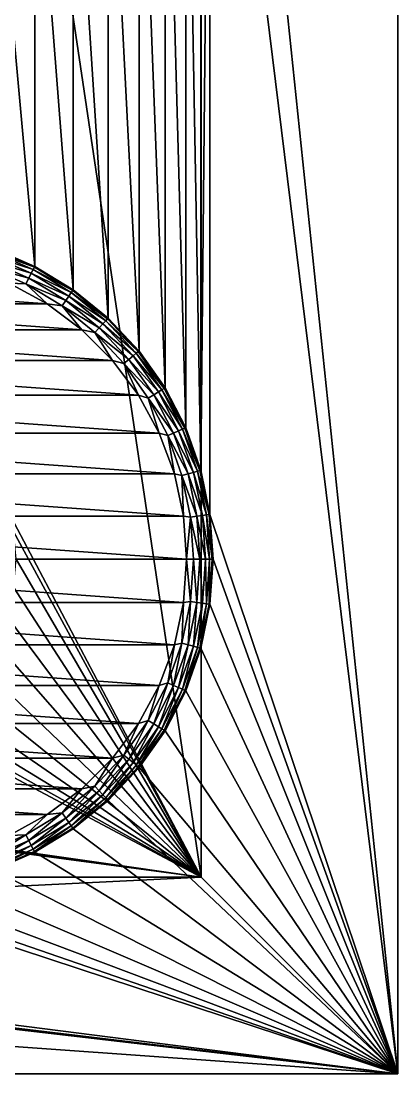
# Model space of a CAD drawing. Extents: x 464 to 15145, y 328 to 7622.
# Drawn here: x 13827 to 15145, y 328 to 4012 of the extents above; entities that cross this region are included whole.
import ezdxf

# ---------------------------------------------------------------- set-up
doc = ezdxf.new("R2010")
doc.units = 0
doc.layers.get('0').update_dxf_attribs({"linetype": 'CONTINUOUS'})

msp = doc.modelspace()

# ---------------------------------------------------------------- linework, layer by layer
at = {"color": 7}
for points in [[(14457.2, 6934.5), (15145.1, 7622.4), (15145.1, 328.1), (14457.2, 6934.5)], [(15145.1, 7622.4, -4432), (14488, 5664.7, -4432), (15145.1, 328.1, -4432), (15145.1, 7622.4, -4432)], [(15145.1, 328.1), (15145.1, 7622.4), (15145.1, 328.1, -4432), (15145.1, 328.1)], [(15145.1, 328.1, -4432), (15145.1, 7622.4), (15145.1, 7622.4, -4432), (15145.1, 328.1, -4432)], [(14457.2, 1016, -3744.1), (13770.5, 5632.3, -3744.1), (14457.2, 6934.5, -3744.1), (14457.2, 1016, -3744.1)], [(14457.2, 6934.5), (14457.2, 1016), (14457.2, 6934.5, -3744.1), (14457.2, 6934.5)], [(14457.2, 6934.5, -3744.1), (14457.2, 1016), (14457.2, 1016, -3744.1), (14457.2, 6934.5, -3744.1)], [(14457.2, 6934.5), (15145.1, 328.1), (14457.2, 1016), (14457.2, 6934.5)], [(14455.9, 5510.5, -4432), (14455.9, 2440, -4432), (14488, 5664.7, -4432), (14455.9, 5510.5, -4432)], [(14488, 5664.7, -4432), (14455.9, 2440, -4432), (14488, 2285.7, -4432), (14488, 5664.7, -4432)], [(14488, 5664.7, -4432), (14488, 2285.7, -4432), (15145.1, 328.1, -4432), (14488, 5664.7, -4432)], [(13770.5, 2318.2, -3744.1), (13770.5, 5632.3, -3744.1), (14457.2, 1016, -3744.1), (13770.5, 2318.2, -3744.1)], [(14403.2, 5362.1, -4432), (14455.9, 2440, -4432), (14455.9, 5510.5, -4432), (14403.2, 5362.1, -4432)], [(14330.7, 5222.2, -4432), (14403.2, 2588.4, -4432), (14403.2, 5362.1, -4432), (14330.7, 5222.2, -4432)], [(14403.2, 5362.1, -4432), (14403.2, 2588.4, -4432), (14455.9, 2440, -4432), (14403.2, 5362.1, -4432)], [(14239.9, 5093.5, -4432), (14330.7, 2728.3, -4432), (14330.7, 5222.2, -4432), (14239.9, 5093.5, -4432)], [(14330.7, 5222.2, -4432), (14330.7, 2728.3, -4432), (14403.2, 2588.4, -4432), (14330.7, 5222.2, -4432)], [(14132.3, 4978.4, -4432), (14239.9, 2857, -4432), (14239.9, 5093.5, -4432), (14132.3, 4978.4, -4432)], [(14239.9, 5093.5, -4432), (14239.9, 2857, -4432), (14330.7, 2728.3, -4432), (14239.9, 5093.5, -4432)], [(14010.1, 4879, -4432), (14132.3, 2972.1, -4432), (14132.3, 4978.4, -4432), (14010.1, 4879, -4432)], [(14132.3, 4978.4, -4432), (14132.3, 2972.1, -4432), (14239.9, 2857, -4432), (14132.3, 4978.4, -4432)], [(13875.6, 4797.1, -4432), (14010.1, 3071.5, -4432), (14010.1, 4879, -4432), (13875.6, 4797.1, -4432)], [(14010.1, 4879, -4432), (14010.1, 3071.5, -4432), (14132.3, 2972.1, -4432), (14010.1, 4879, -4432)], [(13731.1, 4734.4, -4432), (13875.6, 3153.3, -4432), (13875.6, 4797.1, -4432), (13731.1, 4734.4, -4432)], [(13875.6, 4797.1, -4432), (13875.6, 3153.3, -4432), (14010.1, 3071.5, -4432), (13875.6, 4797.1, -4432)], [(13731.1, 4734.4, -4432), (13731.1, 3216.1, -4432), (13875.6, 3153.3, -4432), (13731.1, 4734.4, -4432)], [(13730, 3213.1, -5148.4), (13726.9, 3204.4, -5170.7), (13874.1, 3150.6, -5148.4), (13730, 3213.1, -5148.4)], [(13731.1, 3216.1, -5124.5), (13730, 3213.1, -5148.4), (13875.6, 3153.3, -5124.5), (13731.1, 3216.1, -5124.5)], [(13875.6, 3153.3, -5124.5), (13730, 3213.1, -5148.4), (13874.1, 3150.6, -5148.4), (13875.6, 3153.3, -5124.5)], [(13731.1, 3216.1, -4432), (13731.1, 3216.1, -5124.5), (13875.6, 3153.3, -4432), (13731.1, 3216.1, -4432)], [(13875.6, 3153.3, -4432), (13731.1, 3216.1, -5124.5), (13875.6, 3153.3, -5124.5), (13875.6, 3153.3, -4432)], [(13715.6, 3172.6, -5204.5), (13708.1, 3151.6, -5213.7), (13854.3, 3112.4, -5204.5), (13715.6, 3172.6, -5204.5)], [(13722, 3190.6, -5189.8), (13715.6, 3172.6, -5204.5), (13863.1, 3129.3, -5189.8), (13722, 3190.6, -5189.8)], [(13715.6, 3172.6, -5204.5), (13854.3, 3112.4, -5204.5), (13863.1, 3129.3, -5189.8), (13715.6, 3172.6, -5204.5)], [(13726.9, 3204.4, -5170.7), (13722, 3190.6, -5189.8), (13869.9, 3142.4, -5170.7), (13726.9, 3204.4, -5170.7)], [(13722, 3190.6, -5189.8), (13863.1, 3129.3, -5189.8), (13869.9, 3142.4, -5170.7), (13722, 3190.6, -5189.8)], [(13726.9, 3204.4, -5170.7), (13869.9, 3142.4, -5170.7), (13874.1, 3150.6, -5148.4), (13726.9, 3204.4, -5170.7)], [(13708.1, 3151.6, -5213.7), (13785.7, 3094.5, -5216.8), (13844.1, 3092.6, -5213.7), (13708.1, 3151.6, -5213.7)], [(13708.1, 3151.6, -5213.7), (13844.1, 3092.6, -5213.7), (13854.3, 3112.4, -5204.5), (13708.1, 3151.6, -5213.7)], [(13869.9, 3142.4, -5170.7), (13863.1, 3129.3, -5189.8), (14003, 3061.4, -5170.7), (13869.9, 3142.4, -5170.7)], [(13874.1, 3150.6, -5148.4), (13869.9, 3142.4, -5170.7), (14008.3, 3068.9, -5148.4), (13874.1, 3150.6, -5148.4)], [(13869.9, 3142.4, -5170.7), (14003, 3061.4, -5170.7), (14008.3, 3068.9, -5148.4), (13869.9, 3142.4, -5170.7)], [(13875.6, 3153.3, -5124.5), (13874.1, 3150.6, -5148.4), (14010.1, 3071.5, -5124.5), (13875.6, 3153.3, -5124.5)], [(14010.1, 3071.5, -5124.5), (13874.1, 3150.6, -5148.4), (14008.3, 3068.9, -5148.4), (14010.1, 3071.5, -5124.5)], [(13875.6, 3153.3, -4432), (13875.6, 3153.3, -5124.5), (14010.1, 3071.5, -4432), (13875.6, 3153.3, -4432)], [(14010.1, 3071.5, -4432), (13875.6, 3153.3, -5124.5), (14010.1, 3071.5, -5124.5), (14010.1, 3071.5, -4432)], [(12770.5, 3021.9, -5216.8), (13918.6, 3021.9, -5216.8), (12903.5, 3094.5, -5216.8), (12770.5, 3021.9, -5216.8)], [(12903.5, 3094.5, -5216.8), (13918.6, 3021.9, -5216.8), (13785.7, 3094.5, -5216.8), (12903.5, 3094.5, -5216.8)], [(13785.7, 3094.5, -5216.8), (13918.6, 3021.9, -5216.8), (13844.1, 3092.6, -5213.7), (13785.7, 3094.5, -5216.8)], [(13854.3, 3112.4, -5204.5), (13844.1, 3092.6, -5213.7), (13983.5, 3033.8, -5204.5), (13854.3, 3112.4, -5204.5)], [(13863.1, 3129.3, -5189.8), (13854.3, 3112.4, -5204.5), (13994.5, 3049.4, -5189.8), (13863.1, 3129.3, -5189.8)], [(13854.3, 3112.4, -5204.5), (13983.5, 3033.8, -5204.5), (13994.5, 3049.4, -5189.8), (13854.3, 3112.4, -5204.5)], [(13863.1, 3129.3, -5189.8), (13994.5, 3049.4, -5189.8), (14003, 3061.4, -5170.7), (13863.1, 3129.3, -5189.8)], [(13844.1, 3092.6, -5213.7), (13918.6, 3021.9, -5216.8), (13970.7, 3015.6, -5213.7), (13844.1, 3092.6, -5213.7)], [(13844.1, 3092.6, -5213.7), (13970.7, 3015.6, -5213.7), (13983.5, 3033.8, -5204.5), (13844.1, 3092.6, -5213.7)], [(14003, 3061.4, -5170.7), (13994.5, 3049.4, -5189.8), (14123.9, 2963, -5170.7), (14003, 3061.4, -5170.7)], [(14008.3, 3068.9, -5148.4), (14003, 3061.4, -5170.7), (14130.2, 2969.8, -5148.4), (14008.3, 3068.9, -5148.4)], [(14003, 3061.4, -5170.7), (14123.9, 2963, -5170.7), (14130.2, 2969.8, -5148.4), (14003, 3061.4, -5170.7)], [(14010.1, 3071.5, -5124.5), (14008.3, 3068.9, -5148.4), (14132.3, 2972.1, -5124.5), (14010.1, 3071.5, -5124.5)], [(14132.3, 2972.1, -5124.5), (14008.3, 3068.9, -5148.4), (14130.2, 2969.8, -5148.4), (14132.3, 2972.1, -5124.5)], [(14010.1, 3071.5, -4432), (14010.1, 3071.5, -5124.5), (14132.3, 2972.1, -4432), (14010.1, 3071.5, -4432)], [(14132.3, 2972.1, -4432), (14010.1, 3071.5, -5124.5), (14132.3, 2972.1, -5124.5), (14132.3, 2972.1, -4432)], [(12649.2, 2931.1, -5216.8), (14039.9, 2931.1, -5216.8), (12770.5, 3021.9, -5216.8), (12649.2, 2931.1, -5216.8)], [(12770.5, 3021.9, -5216.8), (14039.9, 2931.1, -5216.8), (13918.6, 3021.9, -5216.8), (12770.5, 3021.9, -5216.8)], [(13918.6, 3021.9, -5216.8), (14039.9, 2931.1, -5216.8), (13970.7, 3015.6, -5213.7), (13918.6, 3021.9, -5216.8)], [(13983.5, 3033.8, -5204.5), (13970.7, 3015.6, -5213.7), (14100.8, 2938.3, -5204.5), (13983.5, 3033.8, -5204.5)], [(13994.5, 3049.4, -5189.8), (13983.5, 3033.8, -5204.5), (14113.9, 2952.3, -5189.8), (13994.5, 3049.4, -5189.8)], [(13983.5, 3033.8, -5204.5), (14100.8, 2938.3, -5204.5), (14113.9, 2952.3, -5189.8), (13983.5, 3033.8, -5204.5)], [(13994.5, 3049.4, -5189.8), (14113.9, 2952.3, -5189.8), (14123.9, 2963, -5170.7), (13994.5, 3049.4, -5189.8)], [(13970.7, 3015.6, -5213.7), (14039.9, 2931.1, -5216.8), (14085.6, 2922.1, -5213.7), (13970.7, 3015.6, -5213.7)], [(13970.7, 3015.6, -5213.7), (14085.6, 2922.1, -5213.7), (14100.8, 2938.3, -5204.5), (13970.7, 3015.6, -5213.7)], [(14113.9, 2952.3, -5189.8), (14100.8, 2938.3, -5204.5), (14218.9, 2839.9, -5189.8), (14113.9, 2952.3, -5189.8)], [(14123.9, 2963, -5170.7), (14113.9, 2952.3, -5189.8), (14230.3, 2849.2, -5170.7), (14123.9, 2963, -5170.7)], [(14113.9, 2952.3, -5189.8), (14218.9, 2839.9, -5189.8), (14230.3, 2849.2, -5170.7), (14113.9, 2952.3, -5189.8)], [(14130.2, 2969.8, -5148.4), (14123.9, 2963, -5170.7), (14237.4, 2855, -5148.4), (14130.2, 2969.8, -5148.4)], [(14123.9, 2963, -5170.7), (14230.3, 2849.2, -5170.7), (14237.4, 2855, -5148.4), (14123.9, 2963, -5170.7)], [(14132.3, 2972.1, -5124.5), (14130.2, 2969.8, -5148.4), (14239.9, 2857, -5124.5), (14132.3, 2972.1, -5124.5)], [(14239.9, 2857, -5124.5), (14130.2, 2969.8, -5148.4), (14237.4, 2855, -5148.4), (14239.9, 2857, -5124.5)], [(14132.3, 2972.1, -4432), (14132.3, 2972.1, -5124.5), (14239.9, 2857, -4432), (14132.3, 2972.1, -4432)], [(14239.9, 2857, -4432), (14132.3, 2972.1, -5124.5), (14239.9, 2857, -5124.5), (14239.9, 2857, -4432)], [(12542.1, 2823.9, -5216.8), (14147, 2823.9, -5216.8), (12649.2, 2931.1, -5216.8), (12542.1, 2823.9, -5216.8)], [(12649.2, 2931.1, -5216.8), (14147, 2823.9, -5216.8), (14039.9, 2931.1, -5216.8), (12649.2, 2931.1, -5216.8)], [(14039.9, 2931.1, -5216.8), (14147, 2823.9, -5216.8), (14085.6, 2922.1, -5213.7), (14039.9, 2931.1, -5216.8)], [(14100.8, 2938.3, -5204.5), (14085.6, 2922.1, -5213.7), (14204, 2827.8, -5204.5), (14100.8, 2938.3, -5204.5)], [(14085.6, 2922.1, -5213.7), (14147, 2823.9, -5216.8), (14186.8, 2813.8, -5213.7), (14085.6, 2922.1, -5213.7)], [(14085.6, 2922.1, -5213.7), (14186.8, 2813.8, -5213.7), (14204, 2827.8, -5204.5), (14085.6, 2922.1, -5213.7)], [(14100.8, 2938.3, -5204.5), (14204, 2827.8, -5204.5), (14218.9, 2839.9, -5189.8), (14100.8, 2938.3, -5204.5)], [(14218.9, 2839.9, -5189.8), (14204, 2827.8, -5204.5), (14307.6, 2714.2, -5189.8), (14218.9, 2839.9, -5189.8)], [(14230.3, 2849.2, -5170.7), (14218.9, 2839.9, -5189.8), (14320.1, 2721.8, -5170.7), (14230.3, 2849.2, -5170.7)], [(14218.9, 2839.9, -5189.8), (14307.6, 2714.2, -5189.8), (14320.1, 2721.8, -5170.7), (14218.9, 2839.9, -5189.8)], [(14237.4, 2855, -5148.4), (14230.3, 2849.2, -5170.7), (14328, 2726.6, -5148.4), (14237.4, 2855, -5148.4)], [(14230.3, 2849.2, -5170.7), (14320.1, 2721.8, -5170.7), (14328, 2726.6, -5148.4), (14230.3, 2849.2, -5170.7)], [(14239.9, 2857, -5124.5), (14237.4, 2855, -5148.4), (14330.7, 2728.3, -5124.5), (14239.9, 2857, -5124.5)], [(14330.7, 2728.3, -5124.5), (14237.4, 2855, -5148.4), (14328, 2726.6, -5148.4), (14330.7, 2728.3, -5124.5)], [(14239.9, 2857, -4432), (14239.9, 2857, -5124.5), (14330.7, 2728.3, -4432), (14239.9, 2857, -4432)], [(14330.7, 2728.3, -4432), (14239.9, 2857, -5124.5), (14330.7, 2728.3, -5124.5), (14330.7, 2728.3, -4432)], [(12451.3, 2702.7, -5216.8), (14237.8, 2702.7, -5216.8), (12542.1, 2823.9, -5216.8), (12451.3, 2702.7, -5216.8)], [(12542.1, 2823.9, -5216.8), (14237.8, 2702.7, -5216.8), (14147, 2823.9, -5216.8), (12542.1, 2823.9, -5216.8)], [(14147, 2823.9, -5216.8), (14237.8, 2702.7, -5216.8), (14186.8, 2813.8, -5213.7), (14147, 2823.9, -5216.8)], [(14204, 2827.8, -5204.5), (14186.8, 2813.8, -5213.7), (14291.3, 2704.3, -5204.5), (14204, 2827.8, -5204.5)], [(14186.8, 2813.8, -5213.7), (14237.8, 2702.7, -5216.8), (14272.2, 2692.7, -5213.7), (14186.8, 2813.8, -5213.7)], [(14186.8, 2813.8, -5213.7), (14272.2, 2692.7, -5213.7), (14291.3, 2704.3, -5204.5), (14186.8, 2813.8, -5213.7)], [(14204, 2827.8, -5204.5), (14291.3, 2704.3, -5204.5), (14307.6, 2714.2, -5189.8), (14204, 2827.8, -5204.5)], [(14328, 2726.6, -5148.4), (14320.1, 2721.8, -5170.7), (14400.3, 2587.1, -5148.4), (14328, 2726.6, -5148.4)], [(14330.7, 2728.3, -5124.5), (14328, 2726.6, -5148.4), (14403.2, 2588.4, -5124.5), (14330.7, 2728.3, -5124.5)], [(14403.2, 2588.4, -5124.5), (14328, 2726.6, -5148.4), (14400.3, 2587.1, -5148.4), (14403.2, 2588.4, -5124.5)], [(14330.7, 2728.3, -4432), (14330.7, 2728.3, -5124.5), (14403.2, 2588.4, -4432), (14330.7, 2728.3, -4432)], [(14403.2, 2588.4, -4432), (14330.7, 2728.3, -5124.5), (14403.2, 2588.4, -5124.5), (14403.2, 2588.4, -4432)], [(12378.7, 2569.7, -5216.8), (14310.4, 2569.7, -5216.8), (12451.3, 2702.7, -5216.8), (12378.7, 2569.7, -5216.8)], [(12451.3, 2702.7, -5216.8), (14310.4, 2569.7, -5216.8), (14237.8, 2702.7, -5216.8), (12451.3, 2702.7, -5216.8)], [(14237.8, 2702.7, -5216.8), (14310.4, 2569.7, -5216.8), (14272.2, 2692.7, -5213.7), (14237.8, 2702.7, -5216.8)], [(14291.3, 2704.3, -5204.5), (14272.2, 2692.7, -5213.7), (14360.8, 2570, -5204.5), (14291.3, 2704.3, -5204.5)], [(14272.2, 2692.7, -5213.7), (14310.4, 2569.7, -5216.8), (14340.4, 2561.1, -5213.7), (14272.2, 2692.7, -5213.7)], [(14272.2, 2692.7, -5213.7), (14340.4, 2561.1, -5213.7), (14360.8, 2570, -5204.5), (14272.2, 2692.7, -5213.7)], [(14307.6, 2714.2, -5189.8), (14291.3, 2704.3, -5204.5), (14378.4, 2577.6, -5189.8), (14307.6, 2714.2, -5189.8)], [(14291.3, 2704.3, -5204.5), (14360.8, 2570, -5204.5), (14378.4, 2577.6, -5189.8), (14291.3, 2704.3, -5204.5)], [(14320.1, 2721.8, -5170.7), (14307.6, 2714.2, -5189.8), (14391.8, 2583.5, -5170.7), (14320.1, 2721.8, -5170.7)], [(14307.6, 2714.2, -5189.8), (14378.4, 2577.6, -5189.8), (14391.8, 2583.5, -5170.7), (14307.6, 2714.2, -5189.8)], [(14320.1, 2721.8, -5170.7), (14391.8, 2583.5, -5170.7), (14400.3, 2587.1, -5148.4), (14320.1, 2721.8, -5170.7)], [(14391.8, 2583.5, -5170.7), (14378.4, 2577.6, -5189.8), (14444, 2436.6, -5170.7), (14391.8, 2583.5, -5170.7)], [(14400.3, 2587.1, -5148.4), (14391.8, 2583.5, -5170.7), (14452.9, 2439.1, -5148.4), (14400.3, 2587.1, -5148.4)], [(14391.8, 2583.5, -5170.7), (14444, 2436.6, -5170.7), (14452.9, 2439.1, -5148.4), (14391.8, 2583.5, -5170.7)], [(14403.2, 2588.4, -5124.5), (14400.3, 2587.1, -5148.4), (14455.9, 2440, -5124.5), (14403.2, 2588.4, -5124.5)], [(14455.9, 2440, -5124.5), (14400.3, 2587.1, -5148.4), (14452.9, 2439.1, -5148.4), (14455.9, 2440, -5124.5)], [(14403.2, 2588.4, -4432), (14403.2, 2588.4, -5124.5), (14455.9, 2440, -4432), (14403.2, 2588.4, -4432)], [(14455.9, 2440, -4432), (14403.2, 2588.4, -5124.5), (14455.9, 2440, -5124.5), (14455.9, 2440, -4432)], [(12325.7, 2427.7, -5216.8), (14363.4, 2427.7, -5216.8), (12378.7, 2569.7, -5216.8), (12325.7, 2427.7, -5216.8)], [(12378.7, 2569.7, -5216.8), (14363.4, 2427.7, -5216.8), (14310.4, 2569.7, -5216.8), (12378.7, 2569.7, -5216.8)], [(14310.4, 2569.7, -5216.8), (14363.4, 2427.7, -5216.8), (14340.4, 2561.1, -5213.7), (14310.4, 2569.7, -5216.8)], [(14360.8, 2570, -5204.5), (14340.4, 2561.1, -5213.7), (14411.5, 2427.5, -5204.5), (14360.8, 2570, -5204.5)], [(14340.4, 2561.1, -5213.7), (14363.4, 2427.7, -5216.8), (14390, 2421.5, -5213.7), (14340.4, 2561.1, -5213.7)], [(14340.4, 2561.1, -5213.7), (14390, 2421.5, -5213.7), (14411.5, 2427.5, -5204.5), (14340.4, 2561.1, -5213.7)], [(14378.4, 2577.6, -5189.8), (14360.8, 2570, -5204.5), (14429.9, 2432.7, -5189.8), (14378.4, 2577.6, -5189.8)], [(14360.8, 2570, -5204.5), (14411.5, 2427.5, -5204.5), (14429.9, 2432.7, -5189.8), (14360.8, 2570, -5204.5)], [(14378.4, 2577.6, -5189.8), (14429.9, 2432.7, -5189.8), (14444, 2436.6, -5170.7), (14378.4, 2577.6, -5189.8)], [(14429.9, 2432.7, -5189.8), (14411.5, 2427.5, -5204.5), (14461.2, 2282.1, -5189.8), (14429.9, 2432.7, -5189.8)], [(14444, 2436.6, -5170.7), (14429.9, 2432.7, -5189.8), (14475.7, 2284.1, -5170.7), (14444, 2436.6, -5170.7)], [(14429.9, 2432.7, -5189.8), (14461.2, 2282.1, -5189.8), (14475.7, 2284.1, -5170.7), (14429.9, 2432.7, -5189.8)], [(14452.9, 2439.1, -5148.4), (14444, 2436.6, -5170.7), (14484.9, 2285.3, -5148.4), (14452.9, 2439.1, -5148.4)], [(14444, 2436.6, -5170.7), (14475.7, 2284.1, -5170.7), (14484.9, 2285.3, -5148.4), (14444, 2436.6, -5170.7)], [(14455.9, 2440, -5124.5), (14452.9, 2439.1, -5148.4), (14488, 2285.7, -5124.5), (14455.9, 2440, -5124.5)], [(14488, 2285.7, -5124.5), (14452.9, 2439.1, -5148.4), (14484.9, 2285.3, -5148.4), (14488, 2285.7, -5124.5)], [(14455.9, 2440, -4432), (14455.9, 2440, -5124.5), (14488, 2285.7, -4432), (14455.9, 2440, -4432)], [(14488, 2285.7, -4432), (14455.9, 2440, -5124.5), (14488, 2285.7, -5124.5), (14488, 2285.7, -4432)], [(12293.5, 2279.7, -5216.8), (14395.6, 2279.7, -5216.8), (12325.7, 2427.7, -5216.8), (12293.5, 2279.7, -5216.8)], [(12325.7, 2427.7, -5216.8), (14395.6, 2279.7, -5216.8), (14363.4, 2427.7, -5216.8), (12325.7, 2427.7, -5216.8)], [(14363.4, 2427.7, -5216.8), (14395.6, 2279.7, -5216.8), (14390, 2421.5, -5213.7), (14363.4, 2427.7, -5216.8)], [(14411.5, 2427.5, -5204.5), (14390, 2421.5, -5213.7), (14442.2, 2279.5, -5204.5), (14411.5, 2427.5, -5204.5)], [(14390, 2421.5, -5213.7), (14395.6, 2279.7, -5216.8), (14420.2, 2276.4, -5213.7), (14390, 2421.5, -5213.7)], [(14390, 2421.5, -5213.7), (14420.2, 2276.4, -5213.7), (14442.2, 2279.5, -5204.5), (14390, 2421.5, -5213.7)], [(14411.5, 2427.5, -5204.5), (14442.2, 2279.5, -5204.5), (14461.2, 2282.1, -5189.8), (14411.5, 2427.5, -5204.5)], [(14457.2, 1016, -3744.1), (13800.7, 2225.5, -3744.1), (13770.5, 2318.2, -3744.1), (14457.2, 1016, -3744.1)], [(14461.2, 2282.1, -5189.8), (14486.4, 2128.6, -5170.7), (14475.7, 2284.1, -5170.7), (14461.2, 2282.1, -5189.8)], [(14475.7, 2284.1, -5170.7), (14495.6, 2128.6, -5148.4), (14484.9, 2285.3, -5148.4), (14475.7, 2284.1, -5170.7)], [(14475.7, 2284.1, -5170.7), (14486.4, 2128.6, -5170.7), (14495.6, 2128.6, -5148.4), (14475.7, 2284.1, -5170.7)], [(14488, 2285.7, -5124.5), (14484.9, 2285.3, -5148.4), (14498.7, 2128.6, -5124.5), (14488, 2285.7, -5124.5)], [(14498.7, 2128.6, -5124.5), (14484.9, 2285.3, -5148.4), (14495.6, 2128.6, -5148.4), (14498.7, 2128.6, -5124.5)], [(14488, 2285.7, -4432), (14488, 2285.7, -5124.5), (14498.7, 2128.6, -4432), (14488, 2285.7, -4432)], [(14498.7, 2128.6, -4432), (14488, 2285.7, -5124.5), (14498.7, 2128.6, -5124.5), (14498.7, 2128.6, -4432)], [(14488, 2285.7, -4432), (14498.7, 2128.6, -4432), (15145.1, 328.1, -4432), (14488, 2285.7, -4432)], [(14406.4, 2128.6, -5216.8), (12293.5, 2279.7, -5216.8), (12282.7, 2128.6, -5216.8), (14406.4, 2128.6, -5216.8)], [(14395.6, 2279.7, -5216.8), (12293.5, 2279.7, -5216.8), (14406.4, 2128.6, -5216.8), (14395.6, 2279.7, -5216.8)], [(14395.6, 2279.7, -5216.8), (14406.4, 2128.6, -5216.8), (14420.2, 2276.4, -5213.7), (14395.6, 2279.7, -5216.8)], [(14406.4, 2128.6, -5216.8), (14430.3, 2128.6, -5213.7), (14420.2, 2276.4, -5213.7), (14406.4, 2128.6, -5216.8)], [(14420.2, 2276.4, -5213.7), (14452.6, 2128.6, -5204.5), (14442.2, 2279.5, -5204.5), (14420.2, 2276.4, -5213.7)], [(14420.2, 2276.4, -5213.7), (14430.3, 2128.6, -5213.7), (14452.6, 2128.6, -5204.5), (14420.2, 2276.4, -5213.7)], [(14442.2, 2279.5, -5204.5), (14471.7, 2128.6, -5189.8), (14461.2, 2282.1, -5189.8), (14442.2, 2279.5, -5204.5)], [(14442.2, 2279.5, -5204.5), (14452.6, 2128.6, -5204.5), (14471.7, 2128.6, -5189.8), (14442.2, 2279.5, -5204.5)], [(14461.2, 2282.1, -5189.8), (14471.7, 2128.6, -5189.8), (14486.4, 2128.6, -5170.7), (14461.2, 2282.1, -5189.8)], [(14457.2, 1016, -3744.1), (13810.8, 2128.6, -3744.1), (13800.7, 2225.5, -3744.1), (14457.2, 1016, -3744.1)], [(14406.4, 2128.6, -5216.8), (12282.7, 2128.6, -5216.8), (14395.6, 1977.5, -5216.8), (14406.4, 2128.6, -5216.8)], [(14395.6, 1977.5, -5216.8), (12282.7, 2128.6, -5216.8), (12293.5, 1977.5, -5216.8), (14395.6, 1977.5, -5216.8)], [(13800.7, 2031.6, -3744.1), (13810.8, 2128.6, -3744.1), (14457.2, 1016, -3744.1), (13800.7, 2031.6, -3744.1)], [(14395.6, 1977.5, -5216.8), (14420.2, 1980.7, -5213.7), (14406.4, 2128.6, -5216.8), (14395.6, 1977.5, -5216.8)], [(14406.4, 2128.6, -5216.8), (14420.2, 1980.7, -5213.7), (14430.3, 2128.6, -5213.7), (14406.4, 2128.6, -5216.8)], [(14442.2, 1977.7, -5204.5), (14430.3, 2128.6, -5213.7), (14420.2, 1980.7, -5213.7), (14442.2, 1977.7, -5204.5)], [(14442.2, 1977.7, -5204.5), (14452.6, 2128.6, -5204.5), (14430.3, 2128.6, -5213.7), (14442.2, 1977.7, -5204.5)], [(14442.2, 1977.7, -5204.5), (14461.2, 1975.1, -5189.8), (14452.6, 2128.6, -5204.5), (14442.2, 1977.7, -5204.5)], [(14452.6, 2128.6, -5204.5), (14461.2, 1975.1, -5189.8), (14471.7, 2128.6, -5189.8), (14452.6, 2128.6, -5204.5)], [(14461.2, 1975.1, -5189.8), (14475.7, 1973.1, -5170.7), (14471.7, 2128.6, -5189.8), (14461.2, 1975.1, -5189.8)], [(14471.7, 2128.6, -5189.8), (14475.7, 1973.1, -5170.7), (14486.4, 2128.6, -5170.7), (14471.7, 2128.6, -5189.8)], [(14475.7, 1973.1, -5170.7), (14484.9, 1971.9, -5148.4), (14486.4, 2128.6, -5170.7), (14475.7, 1973.1, -5170.7)], [(14488, 1971.4, -5124.5), (14495.6, 2128.6, -5148.4), (14484.9, 1971.9, -5148.4), (14488, 1971.4, -5124.5)], [(14486.4, 2128.6, -5170.7), (14484.9, 1971.9, -5148.4), (14495.6, 2128.6, -5148.4), (14486.4, 2128.6, -5170.7)], [(14498.7, 2128.6, -5124.5), (14495.6, 2128.6, -5148.4), (14488, 1971.4, -5124.5), (14498.7, 2128.6, -5124.5)], [(14498.7, 2128.6, -4432), (14498.7, 2128.6, -5124.5), (14488, 1971.4, -4432), (14498.7, 2128.6, -4432)], [(14488, 1971.4, -4432), (14498.7, 2128.6, -5124.5), (14488, 1971.4, -5124.5), (14488, 1971.4, -4432)], [(15145.1, 328.1, -4432), (14498.7, 2128.6, -4432), (14488, 1971.4, -4432), (15145.1, 328.1, -4432)], [(14457.2, 1016, -3744.1), (13770.5, 1938.9, -3744.1), (13800.7, 2031.6, -3744.1), (14457.2, 1016, -3744.1)], [(14395.6, 1977.5, -5216.8), (12293.5, 1977.5, -5216.8), (14363.4, 1829.4, -5216.8), (14395.6, 1977.5, -5216.8)], [(14363.4, 1829.4, -5216.8), (12293.5, 1977.5, -5216.8), (12325.7, 1829.4, -5216.8), (14363.4, 1829.4, -5216.8)], [(14390, 1835.7, -5213.7), (14395.6, 1977.5, -5216.8), (14363.4, 1829.4, -5216.8), (14390, 1835.7, -5213.7)], [(14420.2, 1980.7, -5213.7), (14395.6, 1977.5, -5216.8), (14390, 1835.7, -5213.7), (14420.2, 1980.7, -5213.7)], [(14420.2, 1980.7, -5213.7), (14390, 1835.7, -5213.7), (14411.5, 1829.6, -5204.5), (14420.2, 1980.7, -5213.7)], [(14420.2, 1980.7, -5213.7), (14411.5, 1829.6, -5204.5), (14442.2, 1977.7, -5204.5), (14420.2, 1980.7, -5213.7)], [(14411.5, 1829.6, -5204.5), (14429.9, 1824.5, -5189.8), (14442.2, 1977.7, -5204.5), (14411.5, 1829.6, -5204.5)], [(14442.2, 1977.7, -5204.5), (14429.9, 1824.5, -5189.8), (14461.2, 1975.1, -5189.8), (14442.2, 1977.7, -5204.5)], [(14429.9, 1824.5, -5189.8), (14444, 1820.5, -5170.7), (14461.2, 1975.1, -5189.8), (14429.9, 1824.5, -5189.8)], [(14461.2, 1975.1, -5189.8), (14444, 1820.5, -5170.7), (14475.7, 1973.1, -5170.7), (14461.2, 1975.1, -5189.8)], [(14444, 1820.5, -5170.7), (14452.9, 1818, -5148.4), (14475.7, 1973.1, -5170.7), (14444, 1820.5, -5170.7)], [(14475.7, 1973.1, -5170.7), (14452.9, 1818, -5148.4), (14484.9, 1971.9, -5148.4), (14475.7, 1973.1, -5170.7)], [(14455.9, 1817.2, -5124.5), (14484.9, 1971.9, -5148.4), (14452.9, 1818, -5148.4), (14455.9, 1817.2, -5124.5)], [(14488, 1971.4, -5124.5), (14484.9, 1971.9, -5148.4), (14455.9, 1817.2, -5124.5), (14488, 1971.4, -5124.5)], [(14488, 1971.4, -4432), (14488, 1971.4, -5124.5), (14455.9, 1817.2, -4432), (14488, 1971.4, -4432)], [(14455.9, 1817.2, -4432), (14488, 1971.4, -5124.5), (14455.9, 1817.2, -5124.5), (14455.9, 1817.2, -4432)], [(15145.1, 328.1, -4432), (14488, 1971.4, -4432), (14455.9, 1817.2, -4432), (15145.1, 328.1, -4432)], [(14457.2, 1016, -3744.1), (13721.8, 1854.5, -3744.1), (13770.5, 1938.9, -3744.1), (14457.2, 1016, -3744.1)], [(13656.6, 1782.1, -3744.1), (13721.8, 1854.5, -3744.1), (14457.2, 1016, -3744.1), (13656.6, 1782.1, -3744.1)], [(14363.4, 1829.4, -5216.8), (12325.7, 1829.4, -5216.8), (14310.4, 1687.5, -5216.8), (14363.4, 1829.4, -5216.8)], [(14310.4, 1687.5, -5216.8), (12325.7, 1829.4, -5216.8), (12378.7, 1687.5, -5216.8), (14310.4, 1687.5, -5216.8)], [(14340.4, 1696, -5213.7), (14363.4, 1829.4, -5216.8), (14310.4, 1687.5, -5216.8), (14340.4, 1696, -5213.7)], [(14390, 1835.7, -5213.7), (14363.4, 1829.4, -5216.8), (14340.4, 1696, -5213.7), (14390, 1835.7, -5213.7)], [(14390, 1835.7, -5213.7), (14340.4, 1696, -5213.7), (14360.8, 1687.2, -5204.5), (14390, 1835.7, -5213.7)], [(14390, 1835.7, -5213.7), (14360.8, 1687.2, -5204.5), (14411.5, 1829.6, -5204.5), (14390, 1835.7, -5213.7)], [(14360.8, 1687.2, -5204.5), (14378.4, 1679.5, -5189.8), (14411.5, 1829.6, -5204.5), (14360.8, 1687.2, -5204.5)], [(14411.5, 1829.6, -5204.5), (14378.4, 1679.5, -5189.8), (14429.9, 1824.5, -5189.8), (14411.5, 1829.6, -5204.5)], [(14378.4, 1679.5, -5189.8), (14391.8, 1673.7, -5170.7), (14429.9, 1824.5, -5189.8), (14378.4, 1679.5, -5189.8)], [(14429.9, 1824.5, -5189.8), (14391.8, 1673.7, -5170.7), (14444, 1820.5, -5170.7), (14429.9, 1824.5, -5189.8)], [(14391.8, 1673.7, -5170.7), (14400.3, 1670, -5148.4), (14444, 1820.5, -5170.7), (14391.8, 1673.7, -5170.7)], [(14444, 1820.5, -5170.7), (14400.3, 1670, -5148.4), (14452.9, 1818, -5148.4), (14444, 1820.5, -5170.7)], [(14403.2, 1668.8, -5124.5), (14452.9, 1818, -5148.4), (14400.3, 1670, -5148.4), (14403.2, 1668.8, -5124.5)], [(14455.9, 1817.2, -5124.5), (14452.9, 1818, -5148.4), (14403.2, 1668.8, -5124.5), (14455.9, 1817.2, -5124.5)], [(14455.9, 1817.2, -4432), (14455.9, 1817.2, -5124.5), (14403.2, 1668.8, -4432), (14455.9, 1817.2, -4432)], [(14403.2, 1668.8, -4432), (14455.9, 1817.2, -5124.5), (14403.2, 1668.8, -5124.5), (14403.2, 1668.8, -4432)], [(14455.9, 1817.2, -4432), (14403.2, 1668.8, -4432), (15145.1, 328.1, -4432), (14455.9, 1817.2, -4432)], [(14457.2, 1016, -3744.1), (13577.7, 1724.8, -3744.1), (13656.6, 1782.1, -3744.1), (14457.2, 1016, -3744.1)], [(14457.2, 1016, -3744.1), (13488.6, 1685.1, -3744.1), (13577.7, 1724.8, -3744.1), (14457.2, 1016, -3744.1)], [(14340.4, 1696, -5213.7), (14310.4, 1687.5, -5216.8), (14272.2, 1564.5, -5213.7), (14340.4, 1696, -5213.7)], [(14340.4, 1696, -5213.7), (14272.2, 1564.5, -5213.7), (14291.3, 1552.9, -5204.5), (14340.4, 1696, -5213.7)], [(14340.4, 1696, -5213.7), (14291.3, 1552.9, -5204.5), (14360.8, 1687.2, -5204.5), (14340.4, 1696, -5213.7)], [(1152, 1016, -3744.1), (9602.5, 1664.9, -3744.1), (14457.2, 1016, -3744.1), (1152, 1016, -3744.1)], [(14457.2, 1016, -3744.1), (9602.5, 1664.9, -3744.1), (9700, 1664.9, -3744.1), (14457.2, 1016, -3744.1)], [(14457.2, 1016, -3744.1), (9700, 1664.9, -3744.1), (9795.3, 1685.1, -3744.1), (14457.2, 1016, -3744.1)], [(9795.3, 1685.1, -3744.1), (13200.5, 1685.1, -3744.1), (14457.2, 1016, -3744.1), (9795.3, 1685.1, -3744.1)], [(14310.4, 1687.5, -5216.8), (12378.7, 1687.5, -5216.8), (14237.8, 1554.5, -5216.8), (14310.4, 1687.5, -5216.8)], [(14237.8, 1554.5, -5216.8), (12378.7, 1687.5, -5216.8), (12451.3, 1554.5, -5216.8), (14237.8, 1554.5, -5216.8)], [(14457.2, 1016, -3744.1), (13200.5, 1685.1, -3744.1), (13295.8, 1664.9, -3744.1), (14457.2, 1016, -3744.1)], [(14457.2, 1016, -3744.1), (13295.8, 1664.9, -3744.1), (13393.3, 1664.9, -3744.1), (14457.2, 1016, -3744.1)], [(13393.3, 1664.9, -3744.1), (13488.6, 1685.1, -3744.1), (14457.2, 1016, -3744.1), (13393.3, 1664.9, -3744.1)], [(14272.2, 1564.5, -5213.7), (14310.4, 1687.5, -5216.8), (14237.8, 1554.5, -5216.8), (14272.2, 1564.5, -5213.7)], [(14291.3, 1552.9, -5204.5), (14307.6, 1542.9, -5189.8), (14360.8, 1687.2, -5204.5), (14291.3, 1552.9, -5204.5)], [(14360.8, 1687.2, -5204.5), (14307.6, 1542.9, -5189.8), (14378.4, 1679.5, -5189.8), (14360.8, 1687.2, -5204.5)], [(14307.6, 1542.9, -5189.8), (14320.1, 1535.3, -5170.7), (14378.4, 1679.5, -5189.8), (14307.6, 1542.9, -5189.8)], [(14378.4, 1679.5, -5189.8), (14320.1, 1535.3, -5170.7), (14391.8, 1673.7, -5170.7), (14378.4, 1679.5, -5189.8)], [(14320.1, 1535.3, -5170.7), (14328, 1530.5, -5148.4), (14391.8, 1673.7, -5170.7), (14320.1, 1535.3, -5170.7)], [(14391.8, 1673.7, -5170.7), (14328, 1530.5, -5148.4), (14400.3, 1670, -5148.4), (14391.8, 1673.7, -5170.7)], [(14330.7, 1528.9, -5124.5), (14400.3, 1670, -5148.4), (14328, 1530.5, -5148.4), (14330.7, 1528.9, -5124.5)], [(14403.2, 1668.8, -5124.5), (14400.3, 1670, -5148.4), (14330.7, 1528.9, -5124.5), (14403.2, 1668.8, -5124.5)], [(14403.2, 1668.8, -4432), (14403.2, 1668.8, -5124.5), (14330.7, 1528.9, -4432), (14403.2, 1668.8, -4432)], [(14330.7, 1528.9, -4432), (14403.2, 1668.8, -5124.5), (14330.7, 1528.9, -5124.5), (14330.7, 1528.9, -4432)], [(15145.1, 328.1, -4432), (14403.2, 1668.8, -4432), (14330.7, 1528.9, -4432), (15145.1, 328.1, -4432)], [(14237.8, 1554.5, -5216.8), (12451.3, 1554.5, -5216.8), (14147, 1433.2, -5216.8), (14237.8, 1554.5, -5216.8)], [(14147, 1433.2, -5216.8), (12451.3, 1554.5, -5216.8), (12542.1, 1433.2, -5216.8), (14147, 1433.2, -5216.8)], [(14186.8, 1443.4, -5213.7), (14237.8, 1554.5, -5216.8), (14147, 1433.2, -5216.8), (14186.8, 1443.4, -5213.7)], [(14272.2, 1564.5, -5213.7), (14237.8, 1554.5, -5216.8), (14186.8, 1443.4, -5213.7), (14272.2, 1564.5, -5213.7)], [(14272.2, 1564.5, -5213.7), (14186.8, 1443.4, -5213.7), (14204, 1429.3, -5204.5), (14272.2, 1564.5, -5213.7)], [(14272.2, 1564.5, -5213.7), (14204, 1429.3, -5204.5), (14291.3, 1552.9, -5204.5), (14272.2, 1564.5, -5213.7)], [(14204, 1429.3, -5204.5), (14218.9, 1417.3, -5189.8), (14291.3, 1552.9, -5204.5), (14204, 1429.3, -5204.5)], [(14291.3, 1552.9, -5204.5), (14218.9, 1417.3, -5189.8), (14307.6, 1542.9, -5189.8), (14291.3, 1552.9, -5204.5)], [(14218.9, 1417.3, -5189.8), (14230.3, 1408, -5170.7), (14307.6, 1542.9, -5189.8), (14218.9, 1417.3, -5189.8)], [(14307.6, 1542.9, -5189.8), (14230.3, 1408, -5170.7), (14320.1, 1535.3, -5170.7), (14307.6, 1542.9, -5189.8)], [(14230.3, 1408, -5170.7), (14237.4, 1402.2, -5148.4), (14320.1, 1535.3, -5170.7), (14230.3, 1408, -5170.7)], [(14320.1, 1535.3, -5170.7), (14237.4, 1402.2, -5148.4), (14328, 1530.5, -5148.4), (14320.1, 1535.3, -5170.7)], [(14239.9, 1400.2, -5124.5), (14328, 1530.5, -5148.4), (14237.4, 1402.2, -5148.4), (14239.9, 1400.2, -5124.5)], [(14330.7, 1528.9, -5124.5), (14328, 1530.5, -5148.4), (14239.9, 1400.2, -5124.5), (14330.7, 1528.9, -5124.5)], [(14330.7, 1528.9, -4432), (14330.7, 1528.9, -5124.5), (14239.9, 1400.2, -4432), (14330.7, 1528.9, -4432)], [(14239.9, 1400.2, -4432), (14330.7, 1528.9, -5124.5), (14239.9, 1400.2, -5124.5), (14239.9, 1400.2, -4432)], [(15145.1, 328.1, -4432), (14330.7, 1528.9, -4432), (14239.9, 1400.2, -4432), (15145.1, 328.1, -4432)], [(14186.8, 1443.4, -5213.7), (14147, 1433.2, -5216.8), (14085.6, 1335.1, -5213.7), (14186.8, 1443.4, -5213.7)], [(14186.8, 1443.4, -5213.7), (14085.6, 1335.1, -5213.7), (14100.8, 1318.8, -5204.5), (14186.8, 1443.4, -5213.7)], [(14186.8, 1443.4, -5213.7), (14100.8, 1318.8, -5204.5), (14204, 1429.3, -5204.5), (14186.8, 1443.4, -5213.7)], [(14147, 1433.2, -5216.8), (12542.1, 1433.2, -5216.8), (14039.9, 1326.1, -5216.8), (14147, 1433.2, -5216.8)], [(14039.9, 1326.1, -5216.8), (12542.1, 1433.2, -5216.8), (12649.2, 1326.1, -5216.8), (14039.9, 1326.1, -5216.8)], [(14085.6, 1335.1, -5213.7), (14147, 1433.2, -5216.8), (14039.9, 1326.1, -5216.8), (14085.6, 1335.1, -5213.7)], [(14100.8, 1318.8, -5204.5), (14113.9, 1304.8, -5189.8), (14204, 1429.3, -5204.5), (14100.8, 1318.8, -5204.5)], [(14204, 1429.3, -5204.5), (14113.9, 1304.8, -5189.8), (14218.9, 1417.3, -5189.8), (14204, 1429.3, -5204.5)], [(14113.9, 1304.8, -5189.8), (14123.9, 1294.1, -5170.7), (14218.9, 1417.3, -5189.8), (14113.9, 1304.8, -5189.8)], [(14218.9, 1417.3, -5189.8), (14123.9, 1294.1, -5170.7), (14230.3, 1408, -5170.7), (14218.9, 1417.3, -5189.8)], [(14123.9, 1294.1, -5170.7), (14130.2, 1287.4, -5148.4), (14230.3, 1408, -5170.7), (14123.9, 1294.1, -5170.7)], [(14230.3, 1408, -5170.7), (14130.2, 1287.4, -5148.4), (14237.4, 1402.2, -5148.4), (14230.3, 1408, -5170.7)], [(14132.3, 1285.1, -5124.5), (14237.4, 1402.2, -5148.4), (14130.2, 1287.4, -5148.4), (14132.3, 1285.1, -5124.5)], [(14239.9, 1400.2, -5124.5), (14237.4, 1402.2, -5148.4), (14132.3, 1285.1, -5124.5), (14239.9, 1400.2, -5124.5)], [(14239.9, 1400.2, -4432), (14239.9, 1400.2, -5124.5), (14132.3, 1285.1, -4432), (14239.9, 1400.2, -4432)], [(14132.3, 1285.1, -4432), (14239.9, 1400.2, -5124.5), (14132.3, 1285.1, -5124.5), (14132.3, 1285.1, -4432)], [(14239.9, 1400.2, -4432), (14132.3, 1285.1, -4432), (15145.1, 328.1, -4432), (14239.9, 1400.2, -4432)], [(14039.9, 1326.1, -5216.8), (12649.2, 1326.1, -5216.8), (13918.6, 1235.3, -5216.8), (14039.9, 1326.1, -5216.8)], [(13918.6, 1235.3, -5216.8), (12649.2, 1326.1, -5216.8), (12770.5, 1235.3, -5216.8), (13918.6, 1235.3, -5216.8)], [(13970.7, 1241.6, -5213.7), (14039.9, 1326.1, -5216.8), (13918.6, 1235.3, -5216.8), (13970.7, 1241.6, -5213.7)], [(14085.6, 1335.1, -5213.7), (14039.9, 1326.1, -5216.8), (13970.7, 1241.6, -5213.7), (14085.6, 1335.1, -5213.7)], [(14085.6, 1335.1, -5213.7), (13970.7, 1241.6, -5213.7), (13983.5, 1223.4, -5204.5), (14085.6, 1335.1, -5213.7)], [(14085.6, 1335.1, -5213.7), (13983.5, 1223.4, -5204.5), (14100.8, 1318.8, -5204.5), (14085.6, 1335.1, -5213.7)], [(13983.5, 1223.4, -5204.5), (13994.5, 1207.8, -5189.8), (14100.8, 1318.8, -5204.5), (13983.5, 1223.4, -5204.5)], [(14100.8, 1318.8, -5204.5), (13994.5, 1207.8, -5189.8), (14113.9, 1304.8, -5189.8), (14100.8, 1318.8, -5204.5)], [(13994.5, 1207.8, -5189.8), (14003, 1195.8, -5170.7), (14113.9, 1304.8, -5189.8), (13994.5, 1207.8, -5189.8)], [(14113.9, 1304.8, -5189.8), (14003, 1195.8, -5170.7), (14123.9, 1294.1, -5170.7), (14113.9, 1304.8, -5189.8)], [(14003, 1195.8, -5170.7), (14008.3, 1188.2, -5148.4), (14123.9, 1294.1, -5170.7), (14003, 1195.8, -5170.7)], [(14123.9, 1294.1, -5170.7), (14008.3, 1188.2, -5148.4), (14130.2, 1287.4, -5148.4), (14123.9, 1294.1, -5170.7)], [(14010.1, 1185.7, -5124.5), (14130.2, 1287.4, -5148.4), (14008.3, 1188.2, -5148.4), (14010.1, 1185.7, -5124.5)], [(14132.3, 1285.1, -5124.5), (14130.2, 1287.4, -5148.4), (14010.1, 1185.7, -5124.5), (14132.3, 1285.1, -5124.5)], [(14132.3, 1285.1, -4432), (14132.3, 1285.1, -5124.5), (14010.1, 1185.7, -4432), (14132.3, 1285.1, -4432)], [(14010.1, 1185.7, -4432), (14132.3, 1285.1, -5124.5), (14010.1, 1185.7, -5124.5), (14010.1, 1185.7, -4432)], [(15145.1, 328.1, -4432), (14132.3, 1285.1, -4432), (14010.1, 1185.7, -4432), (15145.1, 328.1, -4432)], [(13918.6, 1235.3, -5216.8), (12770.5, 1235.3, -5216.8), (13785.7, 1162.7, -5216.8), (13918.6, 1235.3, -5216.8)], [(13844.1, 1164.6, -5213.7), (13918.6, 1235.3, -5216.8), (13785.7, 1162.7, -5216.8), (13844.1, 1164.6, -5213.7)], [(13970.7, 1241.6, -5213.7), (13918.6, 1235.3, -5216.8), (13844.1, 1164.6, -5213.7), (13970.7, 1241.6, -5213.7)], [(13970.7, 1241.6, -5213.7), (13844.1, 1164.6, -5213.7), (13854.3, 1144.8, -5204.5), (13970.7, 1241.6, -5213.7)], [(13970.7, 1241.6, -5213.7), (13854.3, 1144.8, -5204.5), (13983.5, 1223.4, -5204.5), (13970.7, 1241.6, -5213.7)], [(13854.3, 1144.8, -5204.5), (13863.1, 1127.8, -5189.8), (13983.5, 1223.4, -5204.5), (13854.3, 1144.8, -5204.5)], [(13983.5, 1223.4, -5204.5), (13863.1, 1127.8, -5189.8), (13994.5, 1207.8, -5189.8), (13983.5, 1223.4, -5204.5)], [(13863.1, 1127.8, -5189.8), (13869.9, 1114.8, -5170.7), (13994.5, 1207.8, -5189.8), (13863.1, 1127.8, -5189.8)], [(13994.5, 1207.8, -5189.8), (13869.9, 1114.8, -5170.7), (14003, 1195.8, -5170.7), (13994.5, 1207.8, -5189.8)], [(13869.9, 1114.8, -5170.7), (13874.1, 1106.6, -5148.4), (14003, 1195.8, -5170.7), (13869.9, 1114.8, -5170.7)], [(14003, 1195.8, -5170.7), (13874.1, 1106.6, -5148.4), (14008.3, 1188.2, -5148.4), (14003, 1195.8, -5170.7)], [(13875.6, 1103.8, -5124.5), (14008.3, 1188.2, -5148.4), (13874.1, 1106.6, -5148.4), (13875.6, 1103.8, -5124.5)], [(14010.1, 1185.7, -5124.5), (14008.3, 1188.2, -5148.4), (13875.6, 1103.8, -5124.5), (14010.1, 1185.7, -5124.5)], [(14010.1, 1185.7, -4432), (14010.1, 1185.7, -5124.5), (13875.6, 1103.8, -4432), (14010.1, 1185.7, -4432)], [(13875.6, 1103.8, -4432), (14010.1, 1185.7, -5124.5), (13875.6, 1103.8, -5124.5), (13875.6, 1103.8, -4432)], [(15145.1, 328.1, -4432), (14010.1, 1185.7, -4432), (13875.6, 1103.8, -4432), (15145.1, 328.1, -4432)], [(13844.1, 1164.6, -5213.7), (13785.7, 1162.7, -5216.8), (13708.1, 1105.5, -5213.7), (13844.1, 1164.6, -5213.7)], [(13844.1, 1164.6, -5213.7), (13708.1, 1105.5, -5213.7), (13715.6, 1084.6, -5204.5), (13844.1, 1164.6, -5213.7)], [(13844.1, 1164.6, -5213.7), (13715.6, 1084.6, -5204.5), (13854.3, 1144.8, -5204.5), (13844.1, 1164.6, -5213.7)], [(13715.6, 1084.6, -5204.5), (13722, 1066.5, -5189.8), (13854.3, 1144.8, -5204.5), (13715.6, 1084.6, -5204.5)], [(13854.3, 1144.8, -5204.5), (13722, 1066.5, -5189.8), (13863.1, 1127.8, -5189.8), (13854.3, 1144.8, -5204.5)], [(13722, 1066.5, -5189.8), (13726.9, 1052.7, -5170.7), (13863.1, 1127.8, -5189.8), (13722, 1066.5, -5189.8)], [(13863.1, 1127.8, -5189.8), (13726.9, 1052.7, -5170.7), (13869.9, 1114.8, -5170.7), (13863.1, 1127.8, -5189.8)], [(13726.9, 1052.7, -5170.7), (13730, 1044, -5148.4), (13869.9, 1114.8, -5170.7), (13726.9, 1052.7, -5170.7)], [(13869.9, 1114.8, -5170.7), (13730, 1044, -5148.4), (13874.1, 1106.6, -5148.4), (13869.9, 1114.8, -5170.7)], [(13731.1, 1041.1, -5124.5), (13874.1, 1106.6, -5148.4), (13730, 1044, -5148.4), (13731.1, 1041.1, -5124.5)], [(13875.6, 1103.8, -5124.5), (13874.1, 1106.6, -5148.4), (13731.1, 1041.1, -5124.5), (13875.6, 1103.8, -5124.5)], [(13875.6, 1103.8, -4432), (13875.6, 1103.8, -5124.5), (13731.1, 1041.1, -4432), (13875.6, 1103.8, -4432)], [(13731.1, 1041.1, -4432), (13875.6, 1103.8, -5124.5), (13731.1, 1041.1, -5124.5), (13731.1, 1041.1, -4432)], [(13875.6, 1103.8, -4432), (13731.1, 1041.1, -4432), (15145.1, 328.1, -4432), (13875.6, 1103.8, -4432)], [(15145.1, 328.1, -4432), (13731.1, 1041.1, -4432), (13579.4, 998.6, -4432), (15145.1, 328.1, -4432)], [(14457.2, 1016), (15145.1, 328.1), (464.1, 328.1), (14457.2, 1016)], [(14457.2, 1016), (464.1, 328.1), (1152, 1016), (14457.2, 1016)], [(14457.2, 1016), (1152, 1016), (14457.2, 1016, -3744.1), (14457.2, 1016)], [(14457.2, 1016, -3744.1), (1152, 1016), (1152, 1016, -3744.1), (14457.2, 1016, -3744.1)], [(9886.1, 998.6, -4432), (9730, 977.1, -4432), (15145.1, 328.1, -4432), (9886.1, 998.6, -4432)], [(15145.1, 328.1, -4432), (13109.7, 998.6, -4432), (9886.1, 998.6, -4432), (15145.1, 328.1, -4432)], [(15145.1, 328.1, -4432), (13265.8, 977.1, -4432), (13109.7, 998.6, -4432), (15145.1, 328.1, -4432)], [(15145.1, 328.1, -4432), (13579.4, 998.6, -4432), (13423.3, 977.1, -4432), (15145.1, 328.1, -4432)], [(15145.1, 328.1, -4432), (6036.7, 977.1, -4432), (464.1, 328.1, -4432), (15145.1, 328.1, -4432)], [(15145.1, 328.1, -4432), (9572.5, 977.1, -4432), (6036.7, 977.1, -4432), (15145.1, 328.1, -4432)], [(15145.1, 328.1, -4432), (9730, 977.1, -4432), (9572.5, 977.1, -4432), (15145.1, 328.1, -4432)], [(13423.3, 977.1, -4432), (13265.8, 977.1, -4432), (15145.1, 328.1, -4432), (13423.3, 977.1, -4432)], [(464.1, 328.1), (15145.1, 328.1), (464.1, 328.1, -4432), (464.1, 328.1)], [(464.1, 328.1, -4432), (15145.1, 328.1), (15145.1, 328.1, -4432), (464.1, 328.1, -4432)]]:
    msp.add_3dface(points, dxfattribs=at)

doc.saveas('drawing.dxf')
